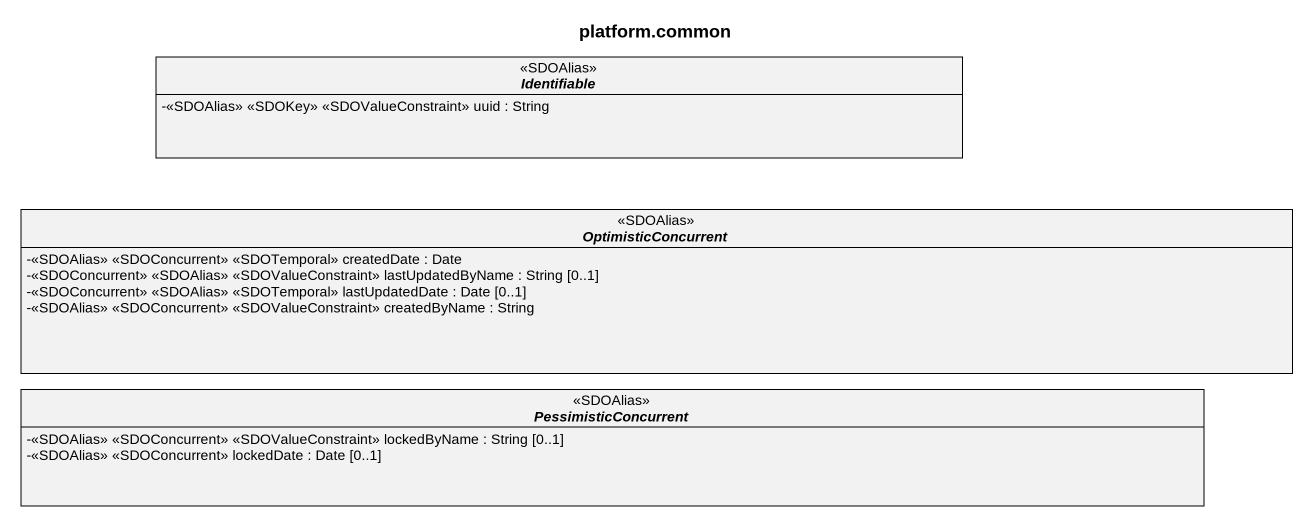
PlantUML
@startuml
title platform.common
hide circle
hide empty members
skinparam classAttributeIconSize 0
abstract class Identifiable <<SDOAlias>> {
  -<<SDOAlias>> <<SDOKey>> <<SDOValueConstraint>> uuid : String
}
abstract class OptimisticConcurrent <<SDOAlias>> {
  -<<SDOAlias>> <<SDOConcurrent>> <<SDOTemporal>> createdDate : Date
  -<<SDOConcurrent>> <<SDOAlias>> <<SDOValueConstraint>> lastUpdatedByName : String [0..1]
  -<<SDOConcurrent>> <<SDOAlias>> <<SDOTemporal>> lastUpdatedDate : Date [0..1]
  -<<SDOAlias>> <<SDOConcurrent>> <<SDOValueConstraint>> createdByName : String
}
abstract class PessimisticConcurrent <<SDOAlias>> {
  -<<SDOAlias>> <<SDOConcurrent>> <<SDOValueConstraint>> lockedByName : String [0..1]
  -<<SDOAlias>> <<SDOConcurrent>> lockedDate : Date [0..1]
}
@enduml
